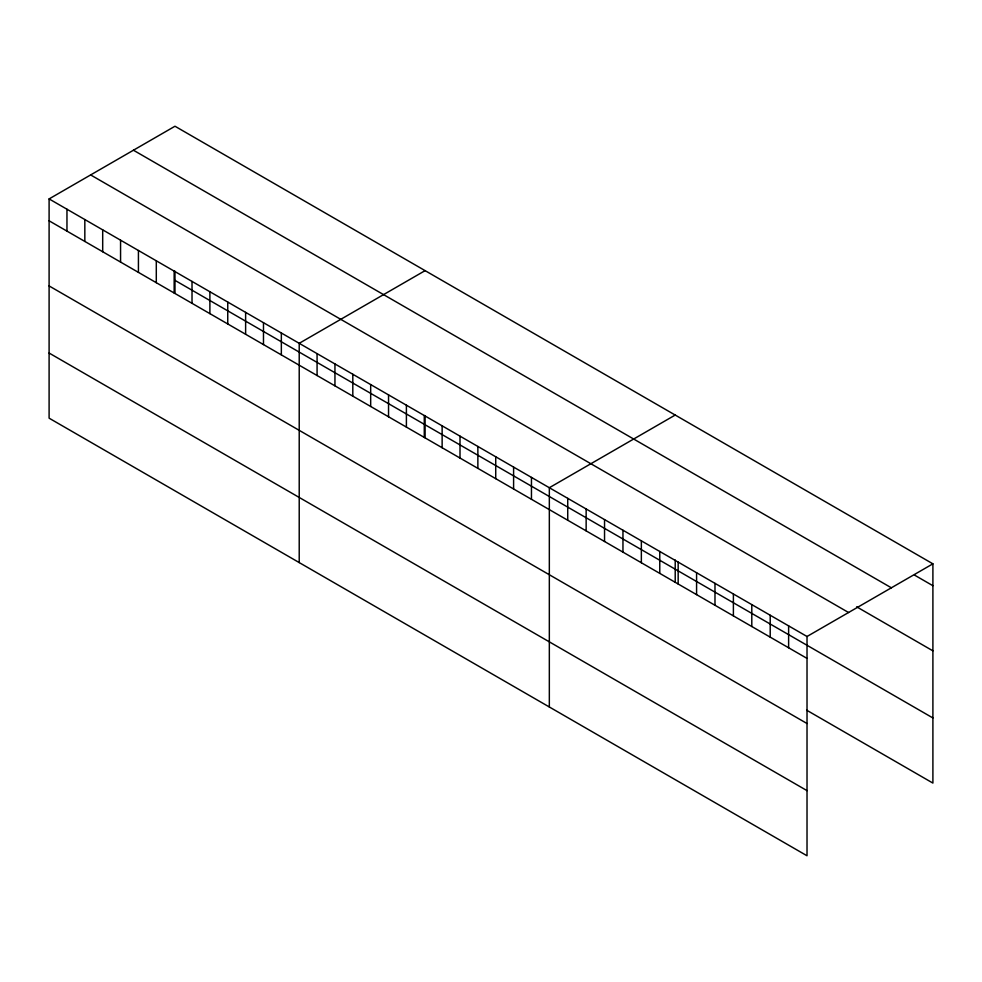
<?xml version="1.0" encoding="UTF-8"?>
<svg xmlns="http://www.w3.org/2000/svg" width="982" height="982" viewBox="0 0 982 982"><rect width="100%" height="100%" fill="white"/><g stroke="black" fill="none" stroke-linecap="round" stroke-linejoin="round"><path stroke-width="1.47" d="M49.1 198.916L807.02 636.496L807.02 855.764L49.1 418.172L49.1 198.916L174.98 126.236L932.9 563.828L932.9 783.084L806.688 710.207M425.096 270.639L299.215 343.319L299.215 562.576M675.211 415.042L549.331 487.723L549.331 706.979M807.02 636.496L932.9 563.828M914.488 575.084L932.9 585.714M133.442 150.221L891.361 587.801M856.648 606.815L932.9 650.845M90.639 174.931L848.558 612.51M174.98 280.373L932.9 717.952M49.1 220.803L807.02 658.394M49.1 285.934L807.02 723.525M49.1 353.041L807.02 790.633M788.62 625.865L788.62 647.764M770.207 615.248L770.207 637.134M751.795 604.617L751.795 626.504M733.394 593.987L733.394 615.886M714.982 583.369L714.982 605.256M696.582 572.739L696.582 594.626M678.169 562.109L678.169 583.995M675.211 560.022L675.211 582.203M659.769 551.479L659.769 573.378M641.356 540.861L641.356 562.747M622.956 530.231L622.956 552.117M604.544 519.601L604.544 541.487M586.144 508.971L586.144 530.869M567.731 498.353L567.731 520.239M531.458 477.412L531.458 499.298M513.598 467.088L513.598 488.987M495.726 456.777L495.726 478.664M477.866 446.466L477.866 468.353M460.006 436.143L460.006 458.042M442.133 425.832L442.133 447.731M425.096 415.619L425.096 437.8M424.273 415.521L424.273 437.407M406.401 405.21L406.401 427.096M388.541 394.887L388.541 416.785M370.68 384.576L370.68 406.462M352.808 374.265L352.808 396.151M334.948 363.954L334.948 385.84M317.076 353.63L317.076 375.529M281.343 333.008L281.343 354.895M263.483 322.685L263.483 344.584M245.623 312.374L245.623 334.261M227.75 302.063L227.75 323.95M209.89 291.752L209.89 313.639M192.018 281.429L192.018 303.328M174.98 271.216L174.98 293.397M174.158 271.118L174.158 293.004M156.298 260.807L156.298 282.693M138.425 250.484L138.425 272.382M120.565 240.173L120.565 262.071M102.693 229.862L102.693 251.748M84.833 219.551L84.833 241.437M66.96 209.227L66.96 231.126"/></g></svg>
